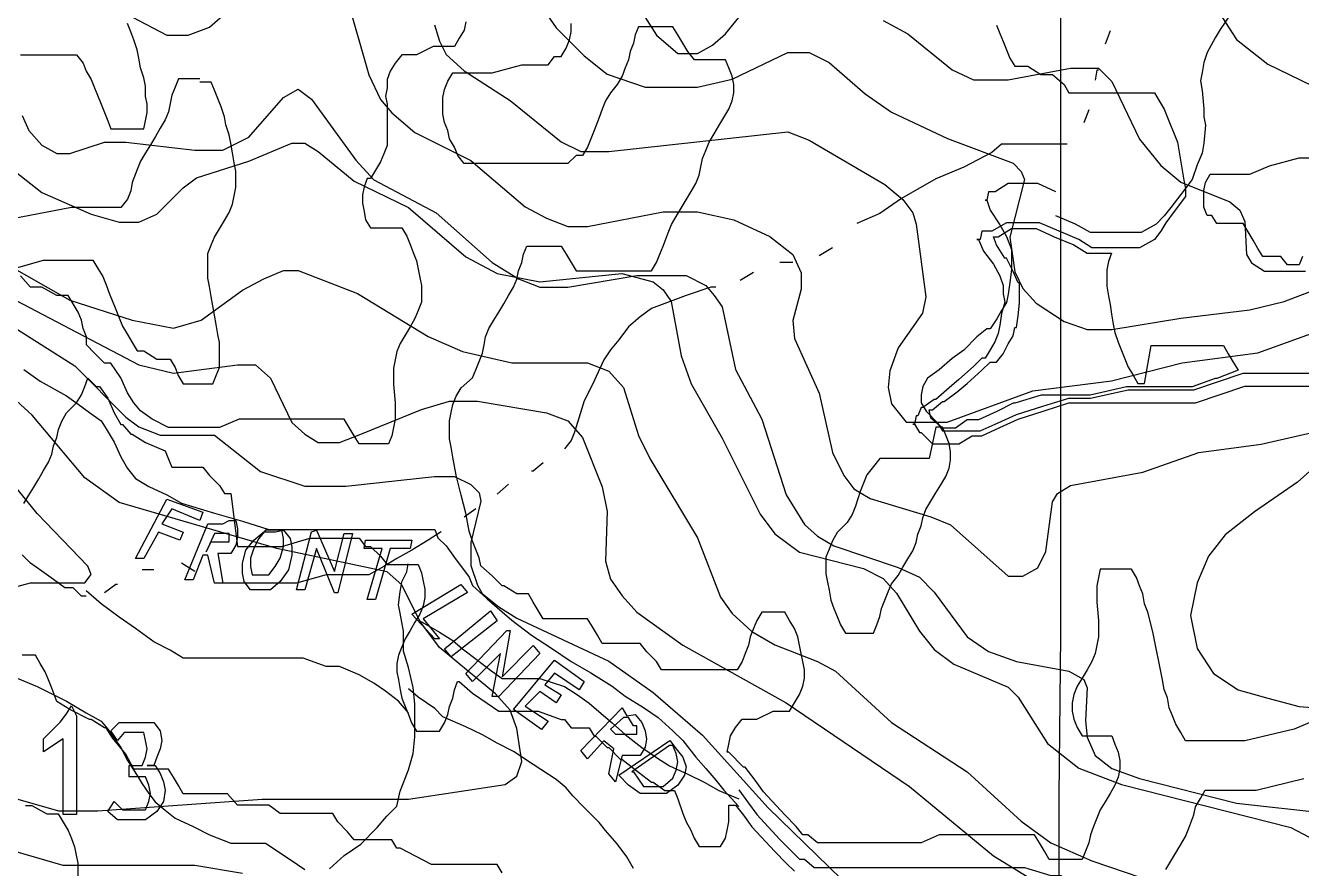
# Model space of a CAD drawing. Extents: x -0.49 to 6.91, y -0.57 to 8.11.
# Drawn here: x 2.0287 to 2.4381, y 2.6808 to 2.9514 of the extents above; entities that cross this region are included whole.
import ezdxf

# ---------------------------------------------------------------- set-up
doc = ezdxf.new("R2010")
doc.units = 0
for name, color, linetype in [('Grid', 7, 'CONTINUOUS'), ('Labels', 7, 'CONTINUOUS'), ('roads', 7, 'CONTINUOUS'), ('topo', 7, 'CONTINUOUS'), ('topo_grid', 7, 'CONTINUOUS'), ('water', 7, 'CONTINUOUS'), ('white', 7, 'CONTINUOUS')]:
    doc.layers.add(name, color=color, linetype=linetype)

msp = doc.modelspace()

# ---------------------------------------------------------------- linework, layer by layer
at = {"layer": 'Grid', "color": 1}
for points in [[(2.045065, 2.729782), (2.045065, 2.698164), (2.040847, 2.698164), (2.040847, 2.722506), (2.03452, 2.718272), (2.03452, 2.722506), (2.037155, 2.725151), (2.03979, 2.727797), (2.041899, 2.730443), (2.043481, 2.733089)], [(2.069845, 2.727691), (2.071954, 2.725046), (2.07248, 2.721871), (2.071954, 2.719225), (2.070901, 2.716579), (2.069845, 2.713933), (2.067736, 2.713933), (2.070371, 2.713933), (2.071954, 2.711287), (2.073009, 2.708641), (2.073536, 2.705996), (2.073009, 2.702291), (2.070901, 2.699116), (2.067209, 2.696471), (2.062465, 2.696471), (2.058246, 2.696471), (2.055083, 2.699116), (2.057191, 2.702291), (2.059826, 2.699646), (2.062464, 2.699646), (2.0651, 2.699646), (2.067208, 2.699646), (2.068261, 2.702291), (2.068791, 2.704937), (2.068261, 2.707583), (2.067208, 2.710229), (2.0651, 2.710229), (2.062464, 2.710229), (2.061938, 2.710229), (2.061938, 2.713933), (2.064573, 2.713933), (2.066155, 2.713933), (2.067208, 2.716579), (2.067735, 2.719225), (2.067208, 2.721871), (2.066682, 2.724516), (2.0651, 2.724516), (2.062464, 2.724516), (2.060356, 2.724516), (2.058247, 2.721871), (2.056138, 2.725046), (2.058773, 2.727691), (2.062991, 2.727691), (2.066683, 2.727691)]]:
    msp.add_lwpolyline(points, close=True, dxfattribs=at)
at = {"layer": 'Labels', "color": 6}
for points in [[(2.074063, 2.799394), (2.085663, 2.79516), (2.084607, 2.792514), (2.075644, 2.796219), (2.07248, 2.791456), (2.079336, 2.78881), (2.07828, 2.786164), (2.071426, 2.78881), (2.066681, 2.780344), (2.064046, 2.780344)], [(2.094099, 2.792541), (2.096208, 2.792541), (2.096734, 2.789895), (2.096734, 2.787249), (2.096208, 2.784603), (2.094626, 2.781958), (2.092517, 2.781958), (2.090408, 2.781958), (2.091988, 2.772433), (2.089352, 2.772433), (2.087244, 2.781428), (2.085661, 2.781428), (2.082497, 2.773491), (2.079862, 2.773491), (2.087243, 2.791483), (2.088299, 2.791483), (2.089352, 2.791483), (2.091987, 2.791483)], [(2.088299, 2.785688), (2.090408, 2.785688), (2.091987, 2.785688), (2.09357, 2.785688), (2.094096, 2.785688), (2.094096, 2.788334), (2.09357, 2.788334), (2.092517, 2.788334), (2.090408, 2.788334), (2.089352, 2.788334), (2.086717, 2.782513)], [(2.111498, 2.789366), (2.113607, 2.78672), (2.114133, 2.784074), (2.114133, 2.781428), (2.113078, 2.776666), (2.110442, 2.772962), (2.107278, 2.770316), (2.103062, 2.770316), (2.100953, 2.770316), (2.098845, 2.772962), (2.098315, 2.775608), (2.098315, 2.778783), (2.099371, 2.783016), (2.102006, 2.786191), (2.105171, 2.788837), (2.10886, 2.788837)], [(2.102534, 2.775131), (2.10359, 2.775131), (2.106752, 2.775131), (2.108861, 2.777777), (2.110443, 2.780423), (2.111499, 2.784127), (2.111499, 2.786773), (2.110973, 2.789419), (2.109917, 2.789419), (2.108335, 2.789419), (2.105699, 2.789419), (2.103591, 2.786773), (2.102008, 2.783598), (2.100955, 2.780423), (2.100955, 2.777777), (2.101482, 2.775131)], [(2.122042, 2.789366), (2.127842, 2.776137), (2.131006, 2.788308), (2.133641, 2.788308), (2.128896, 2.769258), (2.127841, 2.769258), (2.122041, 2.783545), (2.118351, 2.770316), (2.115715, 2.770316), (2.120461, 2.788837)], [(2.152623, 2.786217), (2.152096, 2.783571), (2.14577, 2.783571), (2.141023, 2.767167), (2.138388, 2.767167), (2.143134, 2.783571), (2.137334, 2.783571), (2.137861, 2.786217)], [(2.161586, 2.754573), (2.160004, 2.754573), (2.152623, 2.762511), (2.168444, 2.772036), (2.170553, 2.76939), (2.156312, 2.760923)], [(2.180044, 2.760368), (2.165277, 2.748726), (2.163171, 2.751372), (2.177934, 2.763543)], [(2.184262, 2.757219), (2.181627, 2.742402), (2.191643, 2.752456), (2.193752, 2.749811), (2.180571, 2.736052), (2.178462, 2.736052), (2.181098, 2.749811), (2.172135, 2.740815), (2.170026, 2.743461), (2.183207, 2.757219)], [(2.198497, 2.74772), (2.207988, 2.740841), (2.206406, 2.738195), (2.198497, 2.743487), (2.195334, 2.739783), (2.200606, 2.736608), (2.199024, 2.733962), (2.19375, 2.737666), (2.189005, 2.732904), (2.196386, 2.728141), (2.194278, 2.725495), (2.185315, 2.731845)], [(2.224332, 2.730311), (2.226441, 2.727665), (2.227496, 2.725019), (2.228023, 2.722373), (2.227496, 2.719728), (2.225914, 2.717082), (2.223805, 2.717082), (2.221697, 2.717082), (2.220115, 2.717082), (2.218006, 2.708615), (2.215894, 2.711261), (2.217477, 2.719198), (2.214314, 2.721844), (2.209041, 2.716023), (2.206932, 2.718669), (2.220113, 2.732428), (2.221695, 2.729782)], [(2.218006, 2.723987), (2.220115, 2.723987), (2.221697, 2.723987), (2.223279, 2.723987), (2.224861, 2.723987), (2.224861, 2.723987), (2.224861, 2.726633), (2.223806, 2.726633), (2.222224, 2.729279), (2.220641, 2.729279), (2.216423, 2.725575)], [(2.237514, 2.719251), (2.239623, 2.716605), (2.240678, 2.71343), (2.240152, 2.710785), (2.238043, 2.70761), (2.234352, 2.704964), (2.229607, 2.704964), (2.225916, 2.704964), (2.222226, 2.70761), (2.219062, 2.710785), (2.235407, 2.721897)], [(2.226969, 2.707133), (2.230132, 2.707133), (2.233296, 2.707133), (2.236459, 2.709779), (2.237515, 2.712425), (2.238041, 2.715071), (2.237515, 2.717717), (2.236459, 2.720363), (2.235403, 2.720363), (2.223277, 2.711896), (2.223804, 2.711896)]]:
    msp.add_lwpolyline(points, close=True, dxfattribs=at)
at = {"layer": 'roads', "color": 7}
for points in [[(2.415205, 2.954836), (2.412041, 2.950074), (2.410461, 2.947428), (2.407823, 2.942665), (2.40677, 2.93949), (2.406244, 2.936315), (2.405717, 2.93367), (2.406244, 2.930495), (2.40677, 2.924674), (2.40677, 2.922028), (2.407297, 2.919382), (2.40677, 2.913561), (2.406244, 2.910386), (2.404662, 2.906682), (2.403079, 2.90192), (2.39939, 2.897157), (2.396225, 2.892924), (2.394117, 2.890278), (2.391481, 2.887632), (2.386736, 2.884986), (2.379355, 2.884986), (2.376191, 2.884986), (2.373556, 2.884986), (2.370392, 2.884986), (2.365647, 2.887632), (2.35932, 2.890278)], [(2.35351, 2.900623), (2.351401, 2.900623), (2.350346, 2.900623), (2.348763, 2.900623), (2.347184, 2.900623), (2.34402, 2.900623), (2.339802, 2.897977), (2.338749, 2.897977), (2.337693, 2.897977), (2.337166, 2.895331), (2.33664, 2.895331), (2.337166, 2.895331), (2.338222, 2.892156), (2.341385, 2.887394), (2.343494, 2.88369), (2.345076, 2.879456), (2.345076, 2.876281), (2.345076, 2.873106), (2.34455, 2.868873), (2.344023, 2.865169), (2.343497, 2.862523), (2.341914, 2.859877), (2.340332, 2.857231), (2.338223, 2.854056), (2.33717, 2.854056), (2.334007, 2.851411), (2.329789, 2.847177), (2.326098, 2.844531), (2.32188, 2.840827), (2.318189, 2.838181), (2.316607, 2.835536), (2.316081, 2.83289), (2.316081, 2.83289), (2.316081, 2.830244), (2.317663, 2.827598), (2.321353, 2.823894), (2.322935, 2.821248), (2.323991, 2.821248), (2.325573, 2.821248), (2.327682, 2.821248), (2.3319, 2.821248), (2.335064, 2.821248), (2.340863, 2.823894), (2.346663, 2.82654), (2.355099, 2.829186), (2.363535, 2.831831), (2.370389, 2.831831), (2.382516, 2.834477), (2.390952, 2.834477), (2.397279, 2.834477), (2.403606, 2.834477), (2.411514, 2.837123), (2.419423, 2.839769), (2.427859, 2.839769), (2.434713, 2.839769), (2.44104, 2.839769)], [(2.359309, 2.897977), (2.35351, 2.900623)], [(2.02819, 2.84096), (2.033463, 2.837255), (2.041899, 2.832493), (2.045589, 2.829847), (2.04928, 2.827201), (2.052971, 2.824555), (2.054553, 2.82191), (2.057191, 2.817676), (2.059305, 2.812914), (2.061411, 2.80921), (2.064052, 2.806035), (2.06827, 2.803389), (2.07407, 2.800743), (2.078815, 2.798097), (2.08936, 2.794922), (2.098323, 2.792276), (2.106759, 2.78963), (2.115722, 2.78963), (2.126267, 2.78963), (2.139448, 2.78963), (2.146829, 2.78963), (2.155792, 2.78963), (2.157901, 2.78963), (2.16001, 2.78963), (2.161063, 2.786985), (2.163701, 2.784339), (2.166336, 2.780635), (2.171081, 2.774285), (2.172134, 2.771639), (2.17688, 2.767405), (2.181625, 2.763172), (2.184788, 2.760526), (2.191115, 2.755764), (2.197442, 2.75153), (2.203769, 2.747297), (2.210096, 2.743593), (2.21695, 2.73936), (2.221168, 2.736185), (2.226968, 2.73248), (2.231713, 2.729305), (2.236458, 2.725072), (2.239622, 2.721897), (2.24384, 2.716605), (2.247008, 2.712901), (2.250167, 2.709197), (2.252808, 2.706022), (2.257554, 2.70073)], [(2.155261, 2.760368), (2.161588, 2.756663), (2.165806, 2.754018), (2.168969, 2.751372), (2.173714, 2.747668), (2.177932, 2.744493), (2.181623, 2.741847), (2.183205, 2.741847), (2.185314, 2.741847), (2.188477, 2.741847), (2.193749, 2.741847), (2.201658, 2.739201), (2.205876, 2.736555), (2.209567, 2.733909), (2.21273, 2.731263), (2.216948, 2.727559), (2.221166, 2.723855), (2.226439, 2.719622), (2.231184, 2.716447), (2.235402, 2.713801), (2.241202, 2.711155), (2.246474, 2.708509), (2.251224, 2.705863), (2.257551, 2.703218)], [(2.026082, 2.741926), (2.032409, 2.73928), (2.041899, 2.734518), (2.048226, 2.730814), (2.052972, 2.728168), (2.055081, 2.725522), (2.059299, 2.719701), (2.061407, 2.715468), (2.06457, 2.710705), (2.066153, 2.708059), (2.068261, 2.704884), (2.07037, 2.702239), (2.073533, 2.699593), (2.076697, 2.696947), (2.082496, 2.694301), (2.087769, 2.691655), (2.094623, 2.689009), (2.100427, 2.689009), (2.1057, 2.689009), (2.113608, 2.683718), (2.118353, 2.680543)], [(2.257549, 2.706075), (2.260712, 2.701842), (2.26335, 2.698138), (2.270731, 2.6902), (2.274422, 2.686496), (2.277057, 2.68385), (2.278639, 2.68385), (2.281802, 2.681204), (2.285493, 2.681204), (2.289711, 2.681204), (2.296565, 2.681204), (2.30711, 2.681204), (2.325563, 2.681204), (2.34349, 2.681204), (2.349289, 2.681204), (2.35773, 2.678558), (2.360893, 2.678558), (2.365111, 2.675913), (2.366693, 2.675913), (2.369857, 2.673267), (2.371439, 2.669563), (2.369857, 2.662683)]]:
    msp.add_lwpolyline(points, dxfattribs=at)
at = {"layer": 'topo', "color": 2}
for points in [[(2.181094, 2.976532), (2.199025, 2.950603), (2.207988, 2.941607), (2.215369, 2.935786), (2.227496, 2.931553), (2.244368, 2.931553), (2.25544, 2.934199), (2.273366, 2.942665), (2.28022, 2.942665), (2.286547, 2.93949), (2.298147, 2.929436), (2.306583, 2.923615), (2.324509, 2.915149), (2.345599, 2.907211), (2.348234, 2.904565), (2.34929, 2.90192), (2.344544, 2.883399), (2.346126, 2.872286), (2.348762, 2.866995), (2.35298, 2.862232), (2.361943, 2.856411), (2.369325, 2.853765), (2.377238, 2.853765), (2.399382, 2.85747), (2.421527, 2.860115), (2.432599, 2.862761), (2.454743, 2.871228)], [(2.131534, 2.961477), (2.138915, 2.935548), (2.142606, 2.927611), (2.146298, 2.923377), (2.153678, 2.917027), (2.171606, 2.908031), (2.189009, 2.893215), (2.195863, 2.889511), (2.202717, 2.886865), (2.209044, 2.886865), (2.233298, 2.891627), (2.244369, 2.891627), (2.255968, 2.888981), (2.267569, 2.88369), (2.274949, 2.877869), (2.277585, 2.872048), (2.277585, 2.866756), (2.274949, 2.856702), (2.275476, 2.850881), (2.283385, 2.833419), (2.287603, 2.814369), (2.291294, 2.806961), (2.294457, 2.802727), (2.299729, 2.799552), (2.319237, 2.793731), (2.325564, 2.791086), (2.344018, 2.774681), (2.348763, 2.774681), (2.353508, 2.777327), (2.356146, 2.782619), (2.358255, 2.798494), (2.359834, 2.80114), (2.364052, 2.803786), (2.387256, 2.808019), (2.405182, 2.814369), (2.425217, 2.817015), (2.441562, 2.820719)], [(2.222222, 2.962509), (2.231185, 2.948222), (2.23804, 2.942401), (2.244367, 2.942401), (2.249112, 2.945047), (2.25333, 2.948751), (2.262293, 2.959863)], [(2.410456, 2.957456), (2.41731, 2.946872), (2.427327, 2.938935), (2.444726, 2.930468)], [(2.062993, 2.954069), (2.074065, 2.948248), (2.080919, 2.948248), (2.087774, 2.950894), (2.091992, 2.954598)], [(2.303945, 2.952984), (2.311854, 2.948751), (2.32609, 2.937109), (2.332944, 2.933934), (2.344016, 2.933934), (2.364051, 2.937638), (2.368796, 2.937638), (2.373014, 2.937638), (2.377237, 2.933405), (2.3862, 2.914884), (2.393054, 2.906418), (2.399381, 2.901126), (2.415198, 2.894776), (2.418362, 2.89213), (2.419944, 2.888426), (2.420471, 2.877843), (2.422053, 2.875197), (2.426271, 2.872551), (2.439452, 2.872551)], [(2.159991, 2.951635), (2.161573, 2.946343), (2.163682, 2.94211), (2.169481, 2.936818), (2.184244, 2.927293), (2.200593, 2.914064), (2.20692, 2.910889), (2.215883, 2.910889), (2.273353, 2.917239), (2.280207, 2.914593), (2.304461, 2.900306), (2.31026, 2.895543), (2.313424, 2.89131), (2.314477, 2.887606), (2.317641, 2.864322), (2.316585, 2.859031), (2.308676, 2.847918), (2.306041, 2.84051), (2.305514, 2.835218), (2.30657, 2.829926), (2.311315, 2.824106), (2.317642, 2.824106), (2.324496, 2.824106), (2.351913, 2.83416), (2.377225, 2.837335), (2.399896, 2.843156), (2.42415, 2.846331), (2.459475, 2.859031)], [(2.027663, 2.922451), (2.029772, 2.917689), (2.03399, 2.912926), (2.038734, 2.91028), (2.042953, 2.91028), (2.054024, 2.913985), (2.060878, 2.913985), (2.083024, 2.911339), (2.091987, 2.911339), (2.100423, 2.915572), (2.111495, 2.928272), (2.11624, 2.930918), (2.120458, 2.927743), (2.134694, 2.908164), (2.140493, 2.901814), (2.160528, 2.89123), (2.178455, 2.875355), (2.186891, 2.870064), (2.19375, 2.867418), (2.202713, 2.867418), (2.224857, 2.871122), (2.233293, 2.871122), (2.240673, 2.871122), (2.247001, 2.867947), (2.249639, 2.864772), (2.252274, 2.861068), (2.256492, 2.84096), (2.264928, 2.825085), (2.272836, 2.800743), (2.278636, 2.791218), (2.282854, 2.787514), (2.288126, 2.784339), (2.308689, 2.77746), (2.315543, 2.774285), (2.320288, 2.769522), (2.330833, 2.755235), (2.337688, 2.750472), (2.346651, 2.747297), (2.363523, 2.744122), (2.368268, 2.741476), (2.369321, 2.73883), (2.368794, 2.728247), (2.369321, 2.722955), (2.371956, 2.717135), (2.377233, 2.712901), (2.386197, 2.709726), (2.417304, 2.701789), (2.446302, 2.698614)], [(2.021864, 2.907264), (2.03399, 2.897739), (2.049808, 2.89086), (2.058771, 2.888214), (2.065098, 2.888214), (2.070899, 2.89086), (2.079334, 2.899327), (2.083552, 2.902502), (2.100424, 2.907793), (2.114132, 2.913614), (2.11835, 2.913614), (2.122568, 2.910968), (2.134168, 2.901443), (2.151567, 2.892977), (2.17002, 2.877102), (2.180037, 2.87181), (2.19375, 2.869164), (2.220112, 2.87181), (2.23013, 2.869164), (2.233294, 2.866518), (2.23593, 2.862814), (2.239093, 2.845352), (2.242257, 2.836356), (2.252274, 2.818893), (2.264401, 2.794552), (2.269146, 2.788202), (2.277055, 2.782381), (2.297617, 2.777089), (2.303944, 2.773914), (2.308161, 2.769152), (2.315544, 2.756981), (2.320289, 2.75116), (2.326616, 2.746398), (2.344015, 2.738989), (2.347179, 2.735814), (2.356669, 2.720998), (2.366687, 2.71306), (2.380399, 2.707768), (2.434706, 2.69401), (2.442613, 2.689777)], [(2.015004, 2.879086), (2.042948, 2.863211), (2.062983, 2.856861), (2.076165, 2.854215), (2.085128, 2.856861), (2.098309, 2.866386), (2.105163, 2.87009), (2.11149, 2.872736), (2.116235, 2.872736), (2.135216, 2.865328), (2.157888, 2.851569), (2.16896, 2.846807), (2.184777, 2.843103), (2.209035, 2.843103), (2.215889, 2.840457), (2.220634, 2.835165), (2.225379, 2.819819), (2.22907, 2.812411), (2.24436, 2.787011), (2.251742, 2.767961), (2.255432, 2.762669), (2.261759, 2.756849), (2.269141, 2.752615), (2.282849, 2.747324), (2.288649, 2.744149), (2.306575, 2.727744), (2.330828, 2.711869), (2.348228, 2.695994), (2.357718, 2.689115), (2.370899, 2.683294), (2.397266, 2.674299)], [(2.016594, 2.867868), (2.0651, 2.842468), (2.076172, 2.839822), (2.096735, 2.842468), (2.102535, 2.842468), (2.10728, 2.838234), (2.114134, 2.823947), (2.118352, 2.820243), (2.12257, 2.817597), (2.129424, 2.817597), (2.136278, 2.820243), (2.155786, 2.82818), (2.16475, 2.830826), (2.173713, 2.830826), (2.195861, 2.827122), (2.202716, 2.824476), (2.207461, 2.819184), (2.213788, 2.803309), (2.215371, 2.795372), (2.214841, 2.779497), (2.216424, 2.773676), (2.220115, 2.768384), (2.22486, 2.763093), (2.239623, 2.752509), (2.272839, 2.733989), (2.312382, 2.707107), (2.339271, 2.684882), (2.377233, 2.661599)], [(2.022919, 2.855882), (2.044536, 2.842124), (2.06088, 2.82572), (2.065098, 2.822545), (2.071952, 2.819899), (2.085133, 2.819899), (2.089351, 2.819899), (2.104114, 2.808257), (2.11835, 2.803495), (2.131531, 2.803495), (2.160002, 2.80667), (2.166329, 2.80667), (2.171602, 2.804024), (2.174237, 2.801378), (2.174763, 2.798732), (2.171599, 2.785503), (2.171599, 2.778095), (2.173708, 2.771745), (2.17529, 2.769099), (2.180563, 2.764865), (2.186362, 2.761161), (2.215892, 2.747403), (2.230128, 2.737349), (2.245945, 2.72359), (2.267035, 2.700307), (2.306051, 2.662366)], [(2.01343, 2.706763), (2.039265, 2.699355), (2.051919, 2.699355), (2.104644, 2.703059), (2.151569, 2.703059), (2.182676, 2.707821), (2.186367, 2.710467), (2.187949, 2.71523), (2.186367, 2.725813), (2.184258, 2.731634), (2.179513, 2.736925), (2.161586, 2.751742), (2.155259, 2.760209), (2.14946, 2.77185), (2.144714, 2.776084), (2.109389, 2.783492), (2.058773, 2.798309), (2.047701, 2.806246), (2.030829, 2.826355), (2.014485, 2.841171)], [(2.020811, 2.769919), (2.0303, 2.772565), (2.047699, 2.772565), (2.049808, 2.775211), (2.048755, 2.777856), (2.03241, 2.79479), (2.009211, 2.823259)], [(2.445782, 2.812781), (2.436818, 2.804844), (2.423109, 2.795319), (2.41362, 2.787911), (2.408347, 2.781031), (2.404657, 2.772565), (2.402548, 2.761981), (2.404657, 2.751398), (2.409928, 2.743461), (2.417838, 2.738169), (2.427327, 2.735523), (2.437346, 2.732877), (2.470561, 2.730231)], [(2.098319, 2.679193), (2.083028, 2.681839), (2.05403, 2.681839), (2.040849, 2.681839), (2.009741, 2.690835)]]:
    msp.add_lwpolyline(points, dxfattribs=at)
at = {"layer": 'topo_grid', "color": 7}
msp.add_lwpolyline([(2.359831, 2.241043), (2.359831, 2.292187), (2.359831, 2.34386), (2.359831, 2.395004), (2.360358, 2.446651), (2.360358, 2.498324), (2.360358, 2.549468), (2.360358, 2.601141), (2.360358, 2.652814), (2.360358, 2.703958), (2.360884, 2.755631), (2.360884, 2.806775), (2.360884, 2.858449), (2.360884, 2.909593), (2.360884, 2.961266)], dxfattribs=at)
at = {"layer": 'water', "color": 4}
for points in [[(2.376709, 2.94965), (2.375127, 2.945417)], [(2.373018, 2.937003), (2.372491, 2.937003), (2.371965, 2.933828)], [(2.369855, 2.924356), (2.368273, 2.920123)], [(2.363, 2.91327), (2.362474, 2.91327), (2.360365, 2.91327), (2.35773, 2.91327), (2.352984, 2.91327), (2.348238, 2.91327), (2.341911, 2.91327), (2.338749, 2.910624), (2.329786, 2.905862), (2.320823, 2.902158), (2.30975, 2.895808), (2.302895, 2.891045), (2.295515, 2.88787)], [(2.287602, 2.880065), (2.283384, 2.877419)], [(2.274948, 2.875303), (2.272839, 2.875303), (2.270731, 2.875303)], [(2.262294, 2.872154), (2.258076, 2.869508)], [(2.250167, 2.867391), (2.248585, 2.867391), (2.240677, 2.864746), (2.229604, 2.860512), (2.225914, 2.857866), (2.222223, 2.854691), (2.219059, 2.850458), (2.216424, 2.847283), (2.214315, 2.844108), (2.210625, 2.836171), (2.207987, 2.830879), (2.205878, 2.824), (2.204825, 2.820825), (2.203769, 2.818179), (2.201661, 2.815533)], [(2.194805, 2.810982), (2.191641, 2.808336), (2.191115, 2.808336)], [(2.183733, 2.80413), (2.180042, 2.800955)], [(2.173187, 2.796219), (2.169497, 2.793573)], [(2.162115, 2.788837), (2.157897, 2.786191), (2.152624, 2.783016), (2.147879, 2.78037), (2.143661, 2.777724), (2.138916, 2.775078), (2.133644, 2.775078), (2.125208, 2.775078), (2.115717, 2.772433), (2.106227, 2.772433), (2.103063, 2.772433), (2.096736, 2.772433), (2.091991, 2.772433), (2.090938, 2.772433)], [(2.048228, 2.768279), (2.046646, 2.768279), (2.04401, 2.770924), (2.042955, 2.770924), (2.041373, 2.770924), (2.037682, 2.77357), (2.033992, 2.776216), (2.030301, 2.778862), (2.027665, 2.781508)], [(2.069845, 2.776719), (2.069318, 2.776719), (2.06721, 2.776719), (2.066157, 2.776719)], [(2.083026, 2.77619), (2.078808, 2.778835), (2.078808, 2.778835)], [(2.126245, 2.680754), (2.130991, 2.684988), (2.136263, 2.688692), (2.141536, 2.693984), (2.144699, 2.697688), (2.147862, 2.700863), (2.148918, 2.705625), (2.151553, 2.712504), (2.153136, 2.717796), (2.153662, 2.723088), (2.153662, 2.729438), (2.153662, 2.733671), (2.153136, 2.738963), (2.151553, 2.745313), (2.149971, 2.750604), (2.149971, 2.756954), (2.148915, 2.762775), (2.148389, 2.765421), (2.148915, 2.769654), (2.149442, 2.772829), (2.151024, 2.776004), (2.151551, 2.77865)], [(2.058245, 2.771983), (2.057719, 2.771983), (2.054028, 2.769337)], [(2.15157, 2.73084), (2.148406, 2.734544), (2.144189, 2.737719), (2.140498, 2.740365), (2.135753, 2.743011), (2.129426, 2.745657), (2.125208, 2.745657), (2.117826, 2.748303), (2.112026, 2.748303), (2.100954, 2.748303), (2.094627, 2.748303), (2.089355, 2.748303), (2.08461, 2.748303), (2.079337, 2.748303), (2.075119, 2.750948), (2.069847, 2.753594), (2.064047, 2.757828), (2.058775, 2.761532), (2.052971, 2.765765), (2.048226, 2.769998)], [(2.223807, 2.680834), (2.221698, 2.684538), (2.218534, 2.688771), (2.214844, 2.693005), (2.212736, 2.69565), (2.20799, 2.700413), (2.2043, 2.704117), (2.202191, 2.706763), (2.199027, 2.709409), (2.191646, 2.714171), (2.185319, 2.718405), (2.180046, 2.72105), (2.175301, 2.723696), (2.170029, 2.726342), (2.162647, 2.729517), (2.160012, 2.732163), (2.15474, 2.735867), (2.151576, 2.738513)]]:
    msp.add_lwpolyline(points, dxfattribs=at)
at = {"layer": 'white', "color": 7}
for points in [[(2.027136, 2.941978), (2.029771, 2.941978), (2.035571, 2.941978), (2.038212, 2.941978), (2.040844, 2.941978), (2.043485, 2.941978), (2.045067, 2.941978), (2.047176, 2.939332), (2.048229, 2.936686), (2.049811, 2.93404), (2.050864, 2.931394), (2.052973, 2.926103), (2.054028, 2.923457), (2.055081, 2.920811), (2.056137, 2.918165), (2.057719, 2.918165), (2.059828, 2.918165), (2.06141, 2.918165), (2.063519, 2.918165), (2.065101, 2.918165), (2.066683, 2.918165), (2.06721, 2.920811), (2.067736, 2.923457), (2.067736, 2.926103), (2.06721, 2.928748), (2.06721, 2.931923), (2.066683, 2.934569), (2.065628, 2.937744), (2.065101, 2.940919), (2.064575, 2.943565), (2.063522, 2.94674), (2.062466, 2.949386), (2.06141, 2.952032)], [(2.170024, 2.952561), (2.169498, 2.949915), (2.167915, 2.947269), (2.166333, 2.944623), (2.164224, 2.944623), (2.162116, 2.944623), (2.15948, 2.944623), (2.154208, 2.941978), (2.151573, 2.941978), (2.149464, 2.941978), (2.147356, 2.939332), (2.145773, 2.936686), (2.144718, 2.93404), (2.144718, 2.931394), (2.144191, 2.928748), (2.144718, 2.926103), (2.144718, 2.920811), (2.144718, 2.918165), (2.144718, 2.915519), (2.144718, 2.912873), (2.143665, 2.910228), (2.142609, 2.907582), (2.141027, 2.904936), (2.139445, 2.90229), (2.138389, 2.90229), (2.137336, 2.899644), (2.136809, 2.896998), (2.136809, 2.894353), (2.137336, 2.891707), (2.137862, 2.889061), (2.139445, 2.886415), (2.141027, 2.886415), (2.143136, 2.886415), (2.145244, 2.886415), (2.147353, 2.886415), (2.149462, 2.886415), (2.151044, 2.883769), (2.1521, 2.881123), (2.153153, 2.878478), (2.154206, 2.875832), (2.154732, 2.873186), (2.155259, 2.87054), (2.155785, 2.867894), (2.155785, 2.865248), (2.155785, 2.862603), (2.15473, 2.859957), (2.153677, 2.857311), (2.152094, 2.854665), (2.150512, 2.852019), (2.14893, 2.849373), (2.147874, 2.846728), (2.147348, 2.844082), (2.146821, 2.841436), (2.146821, 2.83879), (2.146821, 2.836144), (2.147348, 2.830323), (2.147348, 2.827678), (2.147348, 2.825032), (2.146821, 2.822386), (2.146295, 2.81974), (2.145239, 2.817094), (2.14313, 2.817094), (2.141548, 2.817094), (2.139439, 2.817094), (2.137331, 2.817094), (2.135748, 2.817094), (2.134166, 2.81974), (2.132584, 2.822386), (2.131004, 2.825032), (2.129422, 2.825032), (2.126787, 2.825032), (2.124678, 2.825032), (2.121519, 2.825032), (2.118883, 2.825032), (2.116248, 2.825032), (2.113084, 2.825032), (2.109921, 2.825032), (2.103594, 2.825032), (2.097267, 2.825032), (2.09094, 2.822386), (2.088305, 2.822386), (2.085141, 2.822386), (2.082505, 2.822386), (2.07987, 2.822386), (2.077235, 2.822386), (2.075126, 2.822386), (2.0746, 2.822386), (2.069327, 2.825032), (2.065635, 2.827678), (2.063527, 2.830323), (2.061415, 2.833498), (2.059307, 2.838261), (2.056144, 2.843023), (2.056144, 2.843023), (2.055615, 2.843023), (2.054032, 2.843023), (2.050869, 2.846198), (2.048234, 2.848844), (2.048234, 2.85149), (2.047178, 2.854136), (2.046652, 2.856782), (2.045596, 2.859428), (2.044017, 2.862073), (2.042434, 2.864719), (2.040847, 2.864719), (2.038743, 2.864719), (2.033994, 2.867365), (2.031886, 2.867365), (2.030303, 2.867365), (2.02714, 2.871069)], [(2.442091, 2.728194), (2.435764, 2.725548), (2.419947, 2.721844), (2.416779, 2.721844), (2.414147, 2.721844), (2.41098, 2.721844), (2.408342, 2.721844), (2.405707, 2.721844), (2.403072, 2.721844), (2.400963, 2.721844), (2.399381, 2.72449), (2.397798, 2.727136), (2.396745, 2.729782), (2.39569, 2.732428), (2.395163, 2.735603), (2.39411, 2.738248), (2.393584, 2.741423), (2.390419, 2.756769), (2.388837, 2.763119), (2.387784, 2.765765), (2.387258, 2.76894), (2.386202, 2.771586), (2.385149, 2.774232), (2.383567, 2.776878), (2.382514, 2.776878), (2.380405, 2.776878), (2.378823, 2.776878), (2.376714, 2.776878), (2.375132, 2.776878), (2.37355, 2.776878), (2.373023, 2.774232), (2.372497, 2.771586), (2.372497, 2.76894), (2.372497, 2.766294), (2.373023, 2.760473), (2.373023, 2.757828), (2.373023, 2.755182), (2.372497, 2.752536), (2.37197, 2.74989), (2.370917, 2.747244), (2.369335, 2.744598), (2.367753, 2.741953), (2.36617, 2.739307), (2.365117, 2.736661), (2.364591, 2.734015), (2.364591, 2.731369), (2.365117, 2.728723), (2.36617, 2.726078), (2.367753, 2.723432), (2.369335, 2.723432), (2.371443, 2.723432), (2.373552, 2.723432), (2.375134, 2.723432), (2.377243, 2.723432), (2.378296, 2.720786), (2.379349, 2.71814), (2.379878, 2.715494), (2.379878, 2.712848), (2.379349, 2.710203), (2.378296, 2.707557), (2.376714, 2.704911), (2.375134, 2.702265), (2.373552, 2.699619), (2.372497, 2.696973), (2.371443, 2.694328), (2.370388, 2.691682), (2.369861, 2.689036), (2.368808, 2.68639), (2.367753, 2.683744), (2.366173, 2.683744), (2.364591, 2.683744), (2.362482, 2.683744), (2.360373, 2.683744), (2.358791, 2.683744), (2.357209, 2.683744), (2.355627, 2.68639), (2.354044, 2.689036), (2.352462, 2.691682), (2.350354, 2.691682), (2.348245, 2.691682), (2.34561, 2.691682), (2.342974, 2.691682), (2.340339, 2.691682), (2.337175, 2.691682), (2.33454, 2.691682), (2.331376, 2.691682), (2.328213, 2.691682), (2.321886, 2.691682), (2.316086, 2.689036), (2.312923, 2.689036), (2.309759, 2.689036), (2.307124, 2.689036), (2.303961, 2.689036), (2.301852, 2.689036), (2.299214, 2.689036), (2.297105, 2.689036), (2.296579, 2.689036), (2.289725, 2.689036), (2.286034, 2.689036), (2.285507, 2.689036), (2.282872, 2.689036), (2.279709, 2.691682), (2.278127, 2.691682), (2.276018, 2.694328), (2.272327, 2.698032), (2.265473, 2.70544), (2.262838, 2.709144), (2.259674, 2.713378), (2.259147, 2.713378), (2.259147, 2.713378), (2.254402, 2.71814), (2.254402, 2.71814), (2.253876, 2.71814), (2.253876, 2.71814), (2.254402, 2.720786), (2.254929, 2.723432), (2.256511, 2.726078), (2.25862, 2.728723), (2.260729, 2.728723), (2.263364, 2.728723), (2.268636, 2.731369), (2.271274, 2.731369), (2.273909, 2.731369), (2.275491, 2.734015), (2.277071, 2.736661), (2.278127, 2.739307), (2.278653, 2.741953), (2.278653, 2.744598), (2.278127, 2.747244), (2.2776, 2.74989), (2.277073, 2.752536), (2.276547, 2.755182), (2.275491, 2.757828), (2.273909, 2.760473), (2.272327, 2.763119), (2.270745, 2.763119), (2.268636, 2.763119), (2.266527, 2.763119), (2.264945, 2.763119), (2.263363, 2.760473), (2.262307, 2.757828), (2.261254, 2.755182), (2.260728, 2.752536), (2.259672, 2.74989), (2.258619, 2.747244), (2.257037, 2.744598), (2.254928, 2.744598), (2.252293, 2.744598), (2.249655, 2.744598), (2.247019, 2.744598), (2.244384, 2.744598), (2.241749, 2.744598), (2.239114, 2.744598), (2.237005, 2.744598), (2.234367, 2.744598), (2.232785, 2.744598), (2.231203, 2.747244), (2.228035, 2.750419), (2.225931, 2.753065), (2.223817, 2.753065), (2.221709, 2.753065), (2.2196, 2.753065), (2.217491, 2.753065), (2.215382, 2.753065), (2.2138, 2.753065), (2.212221, 2.755711), (2.210638, 2.758357), (2.209056, 2.761003), (2.207474, 2.761003), (2.205365, 2.761003), (2.203257, 2.761003), (2.201148, 2.761003), (2.19851, 2.761003), (2.196928, 2.761003), (2.194819, 2.761003), (2.193237, 2.763648), (2.191655, 2.766294), (2.190072, 2.76894), (2.18849, 2.76894), (2.186381, 2.76894), (2.182163, 2.771586), (2.181637, 2.771586), (2.178473, 2.774761), (2.174782, 2.777936), (2.174255, 2.780582), (2.173202, 2.783228), (2.172147, 2.785873), (2.171094, 2.789048), (2.170038, 2.794869), (2.168456, 2.80069), (2.166873, 2.80704), (2.165818, 2.812861), (2.165291, 2.816036), (2.164765, 2.818682), (2.164765, 2.821857), (2.164765, 2.824503), (2.165291, 2.827148), (2.165818, 2.829794), (2.166873, 2.83244), (2.168456, 2.835086), (2.172146, 2.838261), (2.173201, 2.840907), (2.174254, 2.843553), (2.17531, 2.846198), (2.175836, 2.848844), (2.176363, 2.85149), (2.177416, 2.854136), (2.178998, 2.856782), (2.18058, 2.859428), (2.182163, 2.862073), (2.183745, 2.864719), (2.185327, 2.867365), (2.186383, 2.870011), (2.186909, 2.872657), (2.187962, 2.875303), (2.188489, 2.877948), (2.189545, 2.880594), (2.191127, 2.880594), (2.192706, 2.880594), (2.194815, 2.880594), (2.196924, 2.880594), (2.198506, 2.880594), (2.200615, 2.880594), (2.202197, 2.877948), (2.203779, 2.875303), (2.205361, 2.872657), (2.206944, 2.872657), (2.209579, 2.872657), (2.211688, 2.872657), (2.214323, 2.872657), (2.216961, 2.872657), (2.220124, 2.872657), (2.222759, 2.872657), (2.224867, 2.872657), (2.227508, 2.872657), (2.229617, 2.872657), (2.231199, 2.875303), (2.232252, 2.877948), (2.233308, 2.880594), (2.23489, 2.884828), (2.235946, 2.887473), (2.237528, 2.890119), (2.23911, 2.892765), (2.240692, 2.895411), (2.242274, 2.898057), (2.243854, 2.900703), (2.24491, 2.903348), (2.245436, 2.905994), (2.245963, 2.90864), (2.247018, 2.911286), (2.248071, 2.913932), (2.249654, 2.916578), (2.251236, 2.919223), (2.252818, 2.921869), (2.2544, 2.924515), (2.255453, 2.927161), (2.255982, 2.929807), (2.255982, 2.932453), (2.255453, 2.935098), (2.2544, 2.937744), (2.253345, 2.94039), (2.251236, 2.94039), (2.249654, 2.94039), (2.247018, 2.94039), (2.24491, 2.94039), (2.243327, 2.94039), (2.241219, 2.943036), (2.239637, 2.945682), (2.238054, 2.948328), (2.236472, 2.950973), (2.23489, 2.950973), (2.232781, 2.950973), (2.230672, 2.950973), (2.229085, 2.950973), (2.226979, 2.950973), (2.225394, 2.950973), (2.224341, 2.948328), (2.223814, 2.945682), (2.222759, 2.943036), (2.222232, 2.94039), (2.221179, 2.937744), (2.220124, 2.935098), (2.218541, 2.932453), (2.216433, 2.929807), (2.214853, 2.927161), (2.213797, 2.924515), (2.212744, 2.921869), (2.211162, 2.917636), (2.210106, 2.91499), (2.209053, 2.912344), (2.207471, 2.909698), (2.205362, 2.909698), (2.202727, 2.907053), (2.200092, 2.907053), (2.197457, 2.907053), (2.194293, 2.907053), (2.191657, 2.907053), (2.188493, 2.907053), (2.18533, 2.907053), (2.182166, 2.907053), (2.179531, 2.907053), (2.176352, 2.907053), (2.173716, 2.907053), (2.171606, 2.907053), (2.169497, 2.907053), (2.167389, 2.909698), (2.166333, 2.912344), (2.164751, 2.91499), (2.164224, 2.917636), (2.163171, 2.920282), (2.162645, 2.922928), (2.162645, 2.925573), (2.162645, 2.928219), (2.163171, 2.930865), (2.164224, 2.933511), (2.165806, 2.936157), (2.167915, 2.936157), (2.170024, 2.936157), (2.172659, 2.936157), (2.175823, 2.936157), (2.178459, 2.936157), (2.187949, 2.938803), (2.190586, 2.938803), (2.193749, 2.938803), (2.196385, 2.938803), (2.198493, 2.941448), (2.200602, 2.941448), (2.202184, 2.944094), (2.203237, 2.94674), (2.203766, 2.949386), (2.203766, 2.952032)], [(2.340324, 2.951503), (2.341377, 2.948857), (2.342432, 2.946211), (2.343485, 2.943565), (2.344539, 2.940919), (2.346121, 2.938273), (2.348229, 2.938273), (2.350338, 2.938273), (2.354556, 2.935628), (2.356665, 2.935628), (2.358247, 2.935628), (2.361938, 2.932453), (2.363521, 2.929807), (2.365103, 2.929807), (2.367738, 2.929807), (2.369847, 2.929807), (2.372482, 2.929807), (2.375646, 2.929807), (2.380918, 2.929807), (2.384082, 2.929807), (2.386717, 2.929807), (2.388826, 2.929807), (2.390935, 2.929807), (2.392517, 2.927161), (2.394097, 2.924515), (2.395152, 2.921869), (2.396208, 2.919223), (2.397261, 2.916578), (2.398314, 2.913932), (2.398843, 2.910757), (2.39937, 2.908111), (2.399896, 2.904936), (2.400423, 2.901761), (2.400949, 2.899115), (2.400949, 2.896469), (2.397258, 2.891707), (2.394623, 2.888003), (2.393041, 2.885357), (2.390932, 2.882711), (2.386187, 2.880065), (2.379333, 2.880065), (2.376698, 2.880065), (2.374063, 2.880065), (2.370899, 2.880065), (2.366681, 2.882711), (2.360354, 2.885357), (2.354027, 2.888003), (2.351918, 2.888003), (2.350865, 2.888003), (2.349283, 2.888003), (2.348756, 2.888003), (2.347174, 2.888003), (2.347174, 2.888003), (2.346648, 2.888003), (2.343483, 2.888003), (2.343483, 2.888003), (2.338739, 2.885357), (2.337686, 2.885357), (2.337159, 2.885357), (2.336633, 2.885357), (2.335577, 2.885357), (2.335577, 2.885357), (2.33505, 2.882711), (2.334524, 2.882711), (2.334524, 2.882711), (2.333997, 2.882711), (2.333997, 2.882711), (2.334524, 2.882711), (2.334524, 2.882711), (2.334524, 2.882711), (2.336106, 2.879007), (2.336106, 2.879007), (2.33927, 2.874773), (2.341379, 2.871069), (2.342434, 2.867894), (2.342434, 2.865248), (2.342434, 2.865248), (2.342961, 2.862603), (2.341905, 2.858898), (2.341379, 2.855194), (2.340852, 2.852548), (2.339796, 2.849903), (2.338217, 2.847257), (2.336635, 2.844611), (2.336108, 2.844611), (2.335582, 2.844611), (2.332946, 2.841965), (2.328201, 2.837732), (2.328201, 2.837732), (2.325037, 2.835086), (2.320819, 2.831382), (2.320293, 2.831382), (2.316602, 2.828736), (2.316075, 2.828736), (2.315022, 2.82609), (2.314496, 2.82609), (2.314496, 2.82609), (2.313969, 2.823444), (2.313443, 2.823444), (2.313443, 2.823444), (2.313443, 2.823444), (2.313443, 2.823444), (2.313443, 2.823444), (2.313969, 2.823444), (2.313969, 2.823444), (2.313969, 2.823444), (2.315552, 2.820798), (2.315552, 2.820798), (2.316078, 2.820798), (2.319769, 2.817094), (2.319769, 2.817094), (2.321351, 2.817094), (2.321878, 2.817094), (2.322404, 2.817094), (2.322931, 2.817094), (2.323457, 2.817094), (2.32504, 2.817094), (2.325566, 2.817094), (2.327675, 2.817094), (2.328201, 2.817094), (2.332419, 2.81974), (2.335582, 2.81974), (2.341382, 2.822386), (2.347182, 2.825032), (2.355618, 2.827678), (2.363526, 2.830323), (2.364053, 2.830323), (2.37038, 2.830323), (2.382507, 2.830323), (2.390943, 2.830323), (2.397268, 2.830323), (2.403595, 2.830323), (2.404122, 2.830323), (2.412031, 2.832969), (2.419944, 2.835615), (2.42838, 2.835615), (2.434707, 2.835615), (2.440506, 2.835615)], [(2.084609, 2.934278), (2.083027, 2.934278), (2.080918, 2.934278), (2.079336, 2.934278), (2.077754, 2.934278), (2.076701, 2.931632), (2.075645, 2.928986), (2.075118, 2.926341), (2.074592, 2.923695), (2.073539, 2.921049), (2.071957, 2.918403), (2.070374, 2.915757), (2.068792, 2.913111), (2.067213, 2.910466), (2.06563, 2.90782), (2.064575, 2.905174), (2.062992, 2.900941), (2.062466, 2.898295), (2.06141, 2.895649), (2.059302, 2.893003), (2.057193, 2.893003), (2.055084, 2.893003), (2.052449, 2.893003), (2.049285, 2.893003), (2.046649, 2.893003), (2.043486, 2.893003), (2.024501, 2.889299)], [(2.025025, 2.873424), (2.034516, 2.87607), (2.037684, 2.87607), (2.040314, 2.87607), (2.042955, 2.87607), (2.046118, 2.87607), (2.048227, 2.87607), (2.050335, 2.87607), (2.051918, 2.873424), (2.0535, 2.870778), (2.054553, 2.868132), (2.055609, 2.865486), (2.057717, 2.860195), (2.05877, 2.857549), (2.059826, 2.854903), (2.061408, 2.852257), (2.06299, 2.849611), (2.064573, 2.846966), (2.066681, 2.846966), (2.070899, 2.84432), (2.073008, 2.84432), (2.075117, 2.84432), (2.076699, 2.841674), (2.077752, 2.839028), (2.079334, 2.836382), (2.081443, 2.836382), (2.083025, 2.836382), (2.085134, 2.836382), (2.087243, 2.836382), (2.088822, 2.836382), (2.089878, 2.839028), (2.090931, 2.841674), (2.090931, 2.84432), (2.090931, 2.846966), (2.090931, 2.849611), (2.090404, 2.852257), (2.089878, 2.855432), (2.088296, 2.864428), (2.087769, 2.867603), (2.087243, 2.870249), (2.087243, 2.872895), (2.087243, 2.875541), (2.087243, 2.878186), (2.088298, 2.880832), (2.089351, 2.883478), (2.090934, 2.886124), (2.092516, 2.88877), (2.094098, 2.891416), (2.095154, 2.894061), (2.09568, 2.896707), (2.096207, 2.899353), (2.096207, 2.901999), (2.096207, 2.904645), (2.09568, 2.907291), (2.095154, 2.910466), (2.094627, 2.913641), (2.094101, 2.916286), (2.093045, 2.919461), (2.092518, 2.922107), (2.091465, 2.925282), (2.09041, 2.927928), (2.089357, 2.930574), (2.088301, 2.93322), (2.086719, 2.93322), (2.08461, 2.93322), (2.08461, 2.93322)], [(2.438412, 2.877208), (2.437356, 2.874562), (2.435774, 2.874562), (2.433666, 2.874562), (2.431557, 2.877208), (2.431557, 2.877208), (2.429448, 2.877208), (2.427866, 2.877208), (2.425757, 2.877208), (2.424175, 2.879853), (2.422595, 2.882499), (2.421013, 2.885145), (2.419431, 2.887791), (2.417322, 2.887791), (2.415213, 2.887791), (2.413105, 2.887791), (2.410996, 2.887791), (2.409414, 2.890437), (2.407831, 2.890437), (2.406776, 2.893083), (2.406776, 2.895728), (2.406776, 2.898374), (2.407302, 2.90102), (2.408884, 2.903666), (2.410993, 2.903666), (2.413102, 2.903666), (2.415737, 2.903666), (2.4189, 2.903666), (2.421538, 2.903666), (2.427865, 2.906312), (2.437355, 2.908958), (2.443682, 2.908958)], [(2.028198, 2.797965), (2.02978, 2.800611), (2.031362, 2.803256), (2.032945, 2.805902), (2.034527, 2.808548), (2.036109, 2.811194), (2.037162, 2.81384), (2.037689, 2.816486), (2.038744, 2.819131), (2.039271, 2.821777), (2.040324, 2.824423), (2.041906, 2.827069), (2.045069, 2.830244), (2.046651, 2.83289), (2.047707, 2.835536), (2.04876, 2.838181), (2.04876, 2.838181), (2.051395, 2.835536), (2.052451, 2.835536), (2.055086, 2.831831), (2.057195, 2.827069), (2.059304, 2.823365), (2.05983, 2.823365), (2.062465, 2.82019), (2.062992, 2.82019), (2.06721, 2.817544), (2.073537, 2.814898), (2.073537, 2.814898), (2.074593, 2.812252), (2.075646, 2.809606), (2.077228, 2.809606), (2.079337, 2.809606), (2.081445, 2.809606), (2.083554, 2.809606), (2.085663, 2.809606), (2.087772, 2.806961), (2.090935, 2.803786), (2.092517, 2.80114), (2.094626, 2.80114), (2.096732, 2.784206), (2.096733, 2.784206), (2.099368, 2.784206), (2.102006, 2.784206), (2.104641, 2.784206), (2.107804, 2.784206), (2.110968, 2.784206), (2.119931, 2.786852), (2.122566, 2.786852), (2.12573, 2.786852), (2.128365, 2.786852), (2.131529, 2.786852), (2.133637, 2.786852), (2.135746, 2.786852), (2.137855, 2.784206), (2.139437, 2.784206), (2.1426, 2.781031), (2.144709, 2.778386), (2.146818, 2.778386), (2.148926, 2.778386), (2.151035, 2.778386), (2.152617, 2.778386), (2.154726, 2.778386), (2.155782, 2.77574), (2.156308, 2.773094), (2.156835, 2.770448), (2.156835, 2.767802), (2.156308, 2.765156), (2.155252, 2.762511), (2.15367, 2.759865), (2.152088, 2.757219), (2.150506, 2.754573), (2.149453, 2.751927), (2.148397, 2.749281), (2.147871, 2.746636), (2.147871, 2.74399), (2.148397, 2.741344), (2.148924, 2.738169), (2.14945, 2.735523), (2.150506, 2.732877), (2.151559, 2.730231), (2.152615, 2.727586), (2.154197, 2.72494), (2.155779, 2.72494), (2.157888, 2.72494), (2.15947, 2.72494), (2.161579, 2.72494), (2.163161, 2.727586), (2.164214, 2.730231), (2.16474, 2.732877), (2.165796, 2.735523), (2.166323, 2.738169), (2.167376, 2.740815), (2.167902, 2.740815), (2.17212, 2.737111), (2.176865, 2.733936), (2.180556, 2.73129), (2.182138, 2.73129), (2.182665, 2.73129), (2.184774, 2.73129), (2.187937, 2.73129), (2.193214, 2.73129), (2.200596, 2.728644), (2.201649, 2.728644), (2.203757, 2.725998), (2.205866, 2.725998), (2.207975, 2.725998), (2.209557, 2.725998), (2.211137, 2.723352), (2.211666, 2.723352), (2.215356, 2.719648), (2.215882, 2.719648), (2.219573, 2.715944), (2.2201, 2.715944), (2.225373, 2.711711), (2.22959, 2.708536), (2.230119, 2.708536), (2.233809, 2.70589), (2.234335, 2.70589), (2.236444, 2.70589), (2.236971, 2.70589), (2.238026, 2.703244), (2.239608, 2.698481), (2.240662, 2.695836), (2.242244, 2.69319), (2.243297, 2.690544), (2.244879, 2.687898), (2.246461, 2.687898), (2.24857, 2.687898), (2.250152, 2.687898), (2.251734, 2.687898), (2.253317, 2.690544), (2.253843, 2.69319), (2.25437, 2.695836), (2.25437, 2.698481), (2.25437, 2.701127), (2.256478, 2.701127), (2.259114, 2.697952), (2.261751, 2.694248), (2.261751, 2.694248), (2.269133, 2.686311), (2.272823, 2.682606), (2.272823, 2.682606), (2.275459, 2.679961)], [(2.181621, 2.679431), (2.180039, 2.682077), (2.17793, 2.682077), (2.175821, 2.682077), (2.173713, 2.682077), (2.171077, 2.682077), (2.168442, 2.682077), (2.162642, 2.682077), (2.160002, 2.682077), (2.158947, 2.682077), (2.14893, 2.687369), (2.148401, 2.687369), (2.147874, 2.687369), (2.146292, 2.690015), (2.144183, 2.690015), (2.142601, 2.690015), (2.140492, 2.690015), (2.137857, 2.690015), (2.135748, 2.690015), (2.134166, 2.690015), (2.132057, 2.692661), (2.128894, 2.695836), (2.127312, 2.698481), (2.12573, 2.698481), (2.123095, 2.698481), (2.120986, 2.698481), (2.118351, 2.698481), (2.115715, 2.698481), (2.110443, 2.698481), (2.106752, 2.701127), (2.106225, 2.701127), (2.105699, 2.701127), (2.100954, 2.701127), (2.100424, 2.701127), (2.096733, 2.701127), (2.09357, 2.704831), (2.091461, 2.704831), (2.089353, 2.704831), (2.087244, 2.704831), (2.085135, 2.704831), (2.083026, 2.704831), (2.080918, 2.704831), (2.079336, 2.704831), (2.077753, 2.707477), (2.076171, 2.710123), (2.074589, 2.712769), (2.073007, 2.712769), (2.070898, 2.712769), (2.068789, 2.712769), (2.066681, 2.712769), (2.064572, 2.712769), (2.064045, 2.712769), (2.063519, 2.712769), (2.060884, 2.717531), (2.056665, 2.722823), (2.054557, 2.725998), (2.05403, 2.725998), (2.049812, 2.728644), (2.049285, 2.728644), (2.042959, 2.731819), (2.038741, 2.734465), (2.037158, 2.738698), (2.036105, 2.741344), (2.03505, 2.74399), (2.033467, 2.746636), (2.031885, 2.749281), (2.029776, 2.749281), (2.027668, 2.749281)], [(2.394631, 2.680569), (2.396213, 2.683215), (2.397795, 2.685861), (2.399377, 2.688507), (2.400959, 2.691153), (2.402012, 2.693798), (2.403595, 2.698032), (2.404121, 2.700678), (2.405703, 2.703323), (2.407286, 2.705969), (2.409394, 2.705969), (2.41203, 2.705969), (2.41467, 2.705969), (2.417303, 2.705969), (2.420471, 2.705969), (2.423634, 2.705969), (2.438924, 2.709673)], [(2.028662, 2.701021), (2.030771, 2.701021), (2.035516, 2.698376), (2.037625, 2.698376), (2.039207, 2.698376), (2.040789, 2.69573), (2.042371, 2.693084), (2.043424, 2.690438), (2.04448, 2.687792), (2.045007, 2.685146), (2.045533, 2.682501), (2.045533, 2.679855), (2.045533, 2.677209), (2.045533, 2.674563), (2.04448, 2.671917), (2.042898, 2.669271), (2.040789, 2.666626), (2.03868, 2.666626), (2.036045, 2.666626), (2.033407, 2.666626), (2.030772, 2.666626), (2.027658, 2.666626)]]:
    msp.add_lwpolyline(points, dxfattribs=at)
for points in [[(2.389886, 2.848659), (2.392522, 2.848659), (2.395157, 2.848659), (2.400957, 2.848659), (2.403592, 2.848659), (2.406227, 2.848659), (2.408862, 2.848659), (2.410971, 2.848659), (2.41308, 2.848659), (2.414662, 2.846013), (2.416244, 2.843367), (2.417827, 2.840721), (2.410972, 2.838076), (2.410446, 2.838076), (2.403065, 2.83543), (2.39727, 2.83543), (2.396743, 2.83543), (2.390943, 2.83543), (2.381982, 2.83543), (2.370383, 2.832784), (2.369857, 2.832784), (2.36353, 2.832784), (2.363003, 2.832784), (2.354567, 2.832784), (2.346131, 2.830138), (2.345605, 2.830138), (2.340332, 2.827492), (2.334533, 2.824846), (2.330842, 2.824846), (2.327151, 2.822201), (2.325568, 2.822201), (2.325042, 2.822201), (2.324513, 2.822201), (2.324513, 2.822201), (2.322933, 2.822201), (2.322933, 2.822201), (2.319242, 2.825376), (2.318715, 2.828021), (2.318715, 2.828021), (2.319769, 2.828021), (2.322933, 2.830667), (2.323459, 2.830667), (2.327677, 2.833842), (2.33084, 2.836488), (2.335586, 2.840721), (2.338222, 2.843367), (2.339804, 2.843367), (2.34033, 2.843367), (2.342439, 2.846013), (2.344019, 2.849188), (2.345601, 2.851834), (2.345601, 2.851834), (2.346127, 2.85448), (2.346654, 2.85448), (2.34718, 2.858184), (2.347707, 2.862417), (2.347707, 2.862417), (2.347707, 2.865592), (2.347707, 2.868767), (2.347707, 2.868767), (2.34718, 2.868767), (2.34718, 2.868767), (2.345598, 2.872471), (2.345598, 2.872471), (2.343489, 2.876705), (2.34296, 2.876705), (2.340325, 2.880938), (2.339272, 2.883584), (2.339799, 2.883584), (2.340325, 2.883584), (2.340852, 2.883584), (2.34507, 2.88623), (2.347705, 2.88623), (2.348231, 2.88623), (2.349814, 2.88623), (2.35034, 2.88623), (2.350867, 2.88623), (2.352449, 2.88623), (2.352975, 2.88623), (2.358775, 2.883584), (2.365102, 2.880938), (2.36932, 2.878292), (2.369847, 2.878292), (2.37301, 2.878292), (2.373536, 2.878292), (2.376174, 2.878292), (2.377227, 2.878292), (2.376174, 2.875646), (2.375645, 2.873001), (2.375645, 2.870355), (2.375645, 2.867709), (2.376174, 2.864534), (2.376701, 2.861888), (2.377227, 2.858713), (2.377754, 2.855538), (2.37828, 2.852892), (2.379333, 2.849717), (2.380389, 2.847071), (2.381442, 2.844426), (2.382498, 2.84178), (2.38408, 2.839134), (2.385662, 2.836488), (2.387771, 2.836488), (2.389885, 2.848659)], [(2.318711, 2.812464), (2.316073, 2.812464), (2.313438, 2.812464), (2.310275, 2.812464), (2.307637, 2.812464), (2.305002, 2.812464), (2.302893, 2.812464), (2.300784, 2.809818), (2.298675, 2.807172), (2.297622, 2.804526), (2.296567, 2.801881), (2.294987, 2.797118), (2.293931, 2.794472), (2.292349, 2.791826), (2.289186, 2.788651), (2.287604, 2.786006), (2.286551, 2.78336), (2.285495, 2.780714), (2.285495, 2.778068), (2.285495, 2.775422), (2.286022, 2.772776), (2.286548, 2.770131), (2.287075, 2.766956), (2.288131, 2.76431), (2.289184, 2.761664), (2.290239, 2.759018), (2.291822, 2.756372), (2.293401, 2.756372), (2.29551, 2.756372), (2.297619, 2.756372), (2.299201, 2.756372), (2.300783, 2.756372), (2.301836, 2.759018), (2.302892, 2.761664), (2.303418, 2.76431), (2.304471, 2.766956), (2.305527, 2.769601), (2.30658, 2.772247), (2.308689, 2.774893), (2.310271, 2.777539), (2.311853, 2.780185), (2.313435, 2.782831), (2.314491, 2.785476), (2.315018, 2.788122), (2.316073, 2.790768), (2.3166, 2.793414), (2.317653, 2.79606), (2.319235, 2.798706), (2.320817, 2.801351), (2.3224, 2.803997), (2.323982, 2.806643), (2.325037, 2.809289), (2.325564, 2.811935), (2.325564, 2.814581), (2.325037, 2.817226), (2.323982, 2.819872), (2.322929, 2.822518), (2.32082, 2.822518), (2.318711, 2.812464)]]:
    msp.add_lwpolyline(points, close=True, dxfattribs=at)

doc.saveas('drawing.dxf')
